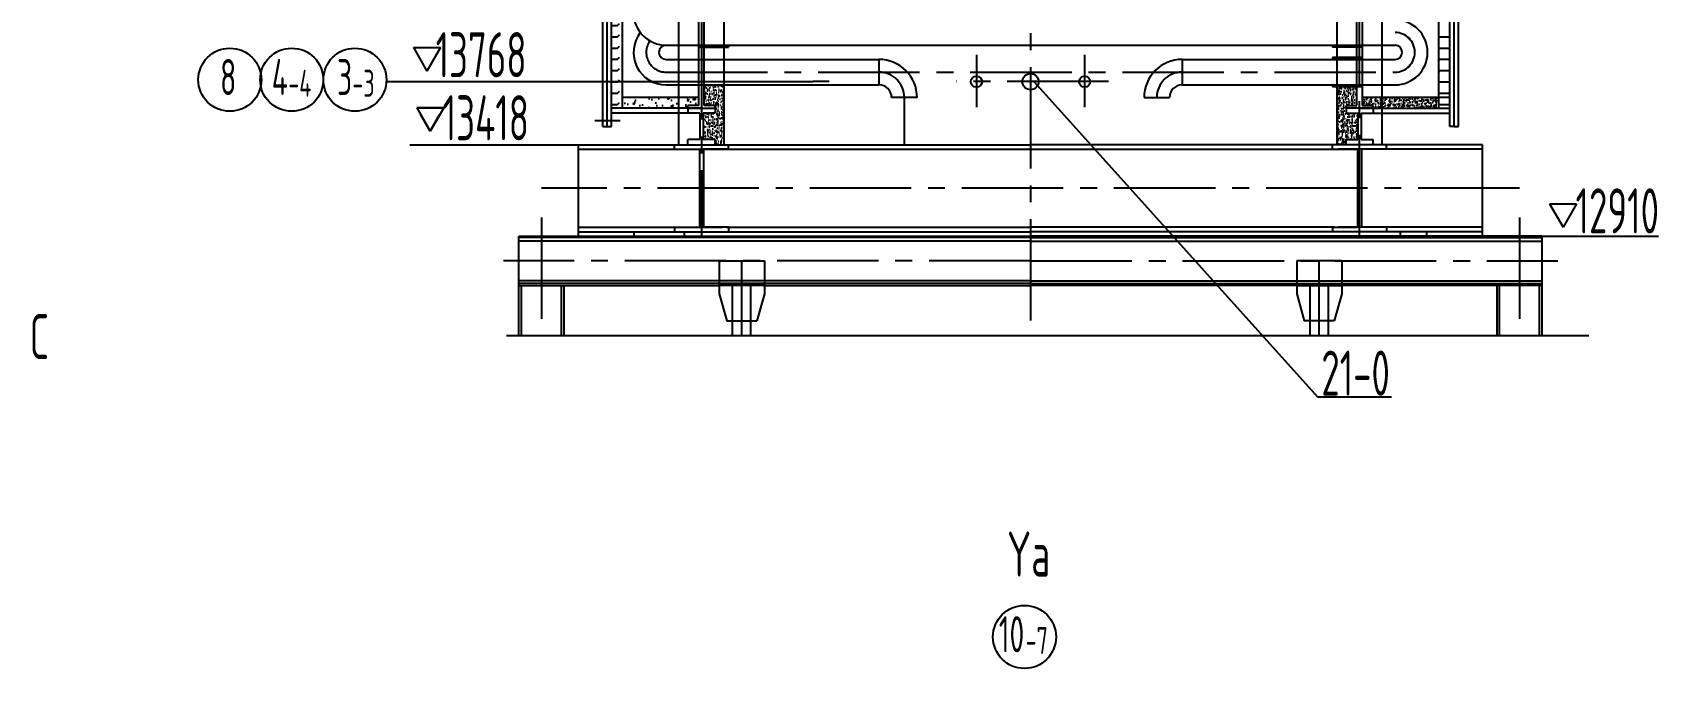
# Model space of a CAD drawing. Header units: millimetres. Extents: x 6566 to 7427, y 671 to 1285.
# Drawn here: x 6817 to 6997.4, y 928.7 to 999.2 of the extents above; entities that cross this region are included whole.
import ezdxf

# ---------------------------------------------------------------- set-up
doc = ezdxf.new("R2010")
doc.units = ezdxf.units.MM
doc.header["$LTSCALE"] = 15
doc.header["$MEASUREMENT"] = 0
doc.linetypes.add('CENTER2', pattern=[1.125, 0.75, -0.125, 0.125, -0.125])
doc.linetypes.add('DASHED', pattern=[0.75, 0.5, -0.25])
for name, color, linetype in [('LAYER1', 7, 'Continuous'), ('LAYER2', 2, 'CENTER2'), ('LAYER3', 1, 'Continuous'), ('LAYER4', 4, 'DASHED')]:
    doc.layers.add(name, color=color, linetype=linetype)
doc.styles.add('HZTXT', font='ascii.shx', dxfattribs={"width": 0.7, "height": 3.5, "bigfont": 'HZTXT.shx'})
pattern_1 = [(0, (958.1508, 0), (0, 1.25), [1.25, -1.25]), (45, (959.4008, 0), (7e-17, 1.25), [0.3125, -1.14276695, 0.3125, -1.76776695])]
pattern_2 = [(50, (958.15076, 0), (0.71726018, -0.062752135), [0.075, -0.825]), (355, (958.15076, 0), (-0.13875133, 0.75219213), [0.06, -0.66]), (100.4514, (958.2105, -0.0052), (0.57850938, 0.68943954), [0.06374019, -0.70114211]), (46.1842, (958.1508, 0.2), (1.06724105, -0.16551901), [0.1125, -1.2375]), (96.6356, (958.2397, 0.1862), (0.9346627, 0.97411787), [0.09561029, -1.051713]), (351.1842, (958.1508, 0.2), (0.93466195, 0.9741186), [0.09, -0.99]), (21, (958.25076, 0.15), (0.59690705, -0.40261889), [0.075, -0.825]), (326, (958.25076, 0.15), (0.24331533, 0.725150045), [0.06, -0.66]), (71.4514, (958.3005, 0.11645), (0.84022263, 0.3225305), [0.06374019, -0.70114211]), (37.5, (958.15076, 0), (0.012159855, 0.332893854), [0, -0.652, 0, -0.67, 0, -0.6625]), (7.5, (958.15076, 0), (0.263069537, 0.394411712), [0, -0.382, 0, -0.637, 0, -0.2525]), (327.5, (957.92776, 0), (0.533822436, -0.022554872), [0, -0.25, 0, -0.78, 0, -1.035]), (317.5, (957.82776, 0), (0.58318617, 0.100104982), [0, -0.325, 0, -0.518, 0, -0.735])]

msp = doc.modelspace()

# ---------------------------------------------------------------- hatches: boundary and pattern name
at = {"layer": 'LAYER1'}
h = msp.add_hatch(dxfattribs=at)
h.set_pattern_fill('FLEX', color=0, scale=5, style=0)
h.set_pattern_definition(pattern_1)
edge = h.paths.add_edge_path()
edge.add_line((6882.42953, 1068.31192), (6882.42953, 990.82392))
edge.add_line((6881.22953, 1070.35192), (6881.22953, 1027.72392))
edge.add_line((6883.08426, 1068.31192), (6881.22953, 1068.31192))
h = msp.add_hatch(dxfattribs=at)
h.set_pattern_fill('FLEX', color=0, scale=5, style=0)
h.set_pattern_definition(pattern_1)
h.paths.add_polyline_path([(6882.42953, 993.77392), (6881.22953, 993.77392), (6881.22953, 990.82392), (6882.42953, 990.82392)])
h.paths.add_polyline_path([(6882.42953, 1027.72392), (6881.22953, 1027.72392), (6881.22953, 993.77392), (6882.42953, 993.77392)])
h = msp.add_hatch(dxfattribs=at)
h.set_pattern_fill('AR-CONC', color=0, scale=0.1, style=0)
h.set_pattern_definition(pattern_2)
h.paths.add_polyline_path([(6893.72953, 993.41392), (6891.54131, 993.41392), (6891.54131, 991.11955), (6892.72953, 991.11955), (6892.72953, 990.82392), (6892.72953, 990.28392), (6891.40953, 990.28392), (6891.40953, 987.36392), (6892.72953, 987.36392), (6892.72953, 986.77392), (6893.72953, 986.77392)])
h = msp.add_hatch(dxfattribs=at)
h.set_pattern_fill('AR-CONC', color=0, scale=0.1, style=0)
h.set_pattern_definition(pattern_2)
h.paths.add_polyline_path([(6963.91774, 993.19392), (6961.72953, 993.19392), (6961.72953, 986.77392), (6962.72953, 986.77392), (6962.72953, 987.36392), (6964.04953, 987.36392), (6964.04953, 990.28392), (6962.72953, 990.28392), (6962.72953, 990.82392), (6962.72953, 991.11955), (6963.91774, 991.11955)])
h = msp.add_hatch(dxfattribs=at)
h.set_pattern_fill('AR-CONC', color=256, scale=0.3, style=0)
h.set_pattern_definition([(50, (908.8444, 5.2363), (2.15178055, -0.1882564), [0.225, -2.475]), (355, (908.8444, 5.2363), (-0.416254, 2.2565764), [0.18, -1.98]), (100.4514, (909.0237, 5.2206), (1.73552815, 2.0683186), [0.1912206, -2.1034263]), (46.1842, (908.8444, 5.8363), (3.2017231, -0.496557), [0.3375, -3.7125]), (96.6356, (909.1112, 5.795), (2.8039881, 2.9223536), [0.2868309, -3.155139]), (351.1842, (908.8444, 5.8363), (2.8039858, 2.9223558), [0.27, -2.97]), (21, (909.1444, 5.6863), (1.79072116, -1.20785667), [0.225, -2.475]), (326, (909.1444, 5.6863), (0.729946, 2.1754501), [0.18, -1.98]), (71.4514, (909.2937, 5.5856), (2.5206679, 0.9675915), [0.1912206, -2.1034263]), (37.5, (908.8444, 5.2363), (0.03647957, 0.99868156), [0, -1.956, 0, -2.01, 0, -1.9875]), (7.5, (908.8444, 5.2363), (0.78920861, 1.18323514), [0, -1.146, 0, -1.911, 0, -0.7575]), (327.5, (908.1754, 5.2363), (1.60146731, -0.06766462), [0, -0.75, 0, -2.34, 0, -3.105]), (317.5, (907.8754, 5.2363), (1.7495585, 0.30031495), [0, -0.975, 0, -1.554, 0, -2.205])])
h.paths.add_polyline_path([(6888.72953, 992.02392), (6882.42953, 992.02392), (6882.42953, 990.82392), (6888.72953, 990.82392)])
h.paths.add_polyline_path([(6890.91774, 992.02392), (6888.72953, 992.02392), (6888.72953, 990.82392), (6889.72953, 990.82392), (6889.72953, 991.11955), (6890.91774, 991.11955)])
h = msp.add_hatch(dxfattribs=at)
h.set_pattern_fill('AR-CONC', color=0, scale=0.1, style=0)
h.set_pattern_definition(pattern_2)
h.paths.add_polyline_path([(6973.02953, 992.02392), (6966.72953, 992.02392), (6966.72953, 990.82392), (6973.02953, 990.82392)])
h.paths.add_polyline_path([(6966.72953, 992.02392), (6964.54131, 992.02392), (6964.54131, 991.11955), (6965.72953, 991.11955), (6965.72953, 990.82392), (6966.72953, 990.82392)])

# ---------------------------------------------------------------- linework, layer by layer
for p, q in [((6859.26945, 997.5466), (6862.26945, 997.5466)), ((6859.26945, 997.5466), (6860.76945, 994.94852)), ((6862.26945, 997.5466), (6860.76945, 994.94852)), ((6856.23755, 993.77392), (6903.60168, 993.77392)), ((6959.59399, 958.77267), (6928.16713, 993.71302)), ((6859.63905, 990.87896), (6862.63905, 990.87896)), ((6862.63905, 990.87896), (6859.63905, 990.87896)), ((6859.63905, 990.87896), (6861.13905, 988.28088)), ((6862.63905, 990.87896), (6861.13905, 988.28088)), ((6861.13905, 988.28088), (6860.10361, 990.07433)), ((6861.13905, 988.28088), (6862.1745, 990.07433)), ((6858.87201, 986.77392), (6877.58655, 986.77392)), ((6985.30805, 980.22206), (6988.30805, 980.22206)), ((6985.30805, 980.22206), (6986.80805, 977.62399)), ((6988.30805, 980.22206), (6986.80805, 977.62399)), ((6984.47953, 976.61392), (6997.38738, 976.61392)), ((6869.60067, 965.59301), (6989.6437, 965.59301)), ((6967.76752, 958.77267), (6959.59399, 958.77267))]:
    msp.add_line(p, q, dxfattribs=at)
at = {"layer": 'LAYER1', "color": 1}
for p, q in [((6887.29774, 997.81392), (6968.16131, 997.81392)), ((6887.29774, 996.23392), (6910.90953, 996.23392)), ((6944.54953, 996.23392), (6968.16131, 996.23392)), ((6887.29774, 993.41392), (6910.90953, 993.41392)), ((6944.54953, 993.41392), (6968.16131, 993.41392)), ((6915.13953, 992.00392), (6912.31953, 992.00392)), ((6940.31953, 992.00392), (6943.13953, 992.00392)), ((6877.58655, 976.61392), (6877.58655, 986.77392)), ((6977.87251, 976.61392), (6977.87251, 986.77392))]:
    msp.add_line(p, q, dxfattribs=at)
at = {"layer": 'LAYER1', "color": 0}
for p, q in [((6973.02953, 998.62877), (6973.15077, 998.75002)), ((6973.02953, 997.37877), (6973.15077, 997.50002)), ((6973.15076, 998.75), (6974.22953, 998.75)), ((6973.15076, 997.5), (6974.22953, 997.5)), ((6972.9298, 996.02904), (6973.15077, 996.25002)), ((6973.15076, 996.25), (6974.22953, 996.25)), ((6973.02953, 994.87877), (6973.15077, 995.00002)), ((6973.15076, 995), (6974.22953, 995)), ((6973.02953, 993.62877), (6973.15077, 993.75002)), ((6973.02953, 992.37877), (6973.15077, 992.50002)), ((6973.15076, 993.75), (6974.22953, 993.75)), ((6973.15076, 992.5), (6974.22953, 992.5)), ((6973.02953, 991.12877), (6973.15077, 991.25002)), ((6973.15076, 991.25), (6974.22953, 991.25))]:
    msp.add_line(p, q, dxfattribs=at)
at = {"layer": 'LAYER1'}
for centre in [(6838.90671, 993.98552), (6845.77253, 993.98552), (6852.78118, 993.98552), (6927.0592, 932.16411)]:
    msp.add_circle(centre, 3.5, dxfattribs=at)
at = {"layer": 'LAYER1', "color": 1}
for centre, radius, start, end in [((6887.29774, 1001.42392), 3.61, 90, 270), ((6968.16131, 997.02392), 3.61, 270, 90), ((6887.29774, 997.02392), 3.61, 142.4525471, 270), ((6887.29774, 997.02392), 0.79, 90, 270), ((6968.16131, 997.02392), 0.79, 270, 90), ((6910.90953, 992.00392), 4.23, 360, 90), ((6944.54953, 992.00392), 4.23, 90, 180), ((6910.90953, 992.00392), 1.41, 0, 90), ((6944.54953, 992.00392), 1.41, 90, 180)]:
    msp.add_arc(centre, radius, start, end, dxfattribs=at)
at = {"layer": 'LAYER2'}
for p, q in [((6927.72953, 1248.51021), (6927.72953, 965.59301)), ((6964.22953, 976.61392), (6964.22953, 1073.31192)), ((6891.22953, 1068.31192), (6891.22953, 976.46362)), ((6921.72953, 996.73149), (6921.72953, 990.94998)), ((6933.72953, 996.73149), (6933.72953, 990.94998)), ((6887.29774, 994.82392), (6968.16131, 994.82392)), ((6905.40233, 993.77392), (6903.60168, 993.77392)), ((6936.39401, 993.77392), (6919.47092, 993.77392)), ((6913.72953, 986.77392), (6913.72953, 992.00392)), ((6879.40041, 989.45212), (6882.18802, 989.45212)), ((6981.97953, 981.94392), (6873.47953, 981.94392)), ((6873.47953, 978.70952), (6873.47953, 965.59301)), ((6981.97953, 978.70952), (6981.97953, 965.59301)), ((6927.72953, 973.88192), (6869.2518, 973.88192)), ((6895.70003, 965.59301), (6895.70003, 973.88192)), ((6927.72953, 973.88192), (6986.20725, 973.88192)), ((6959.75903, 965.59301), (6959.75903, 973.88192)), ((6978.47948, 973.88192), (6986.20725, 973.88192))]:
    msp.add_line(p, q, dxfattribs=at)
for centre, radius, start, end in [((6887.29774, 997.02392), 2.2, 144.7704036, 270), ((6968.16131, 997.02392), 2.2, 270, 90), ((6910.90953, 992.00392), 2.82, 360, 90), ((6944.54953, 992.00392), 2.82, 90, 180)]:
    msp.add_arc(centre, radius, start, end, dxfattribs=at)
at = {"layer": 'LAYER3'}
for p, q in [((6888.72953, 986.77392), (6888.72953, 1073.31192)), ((6893.72953, 986.77392), (6893.72953, 1073.31192)), ((6966.72953, 986.77392), (6966.72953, 1073.31192)), ((6961.72953, 986.77392), (6961.72953, 1072.96246)), ((6882.42953, 1068.31192), (6882.42953, 990.82392)), ((6973.02953, 990.82392), (6973.02953, 1068.31192)), ((6880.27036, 988.78392), (6880.27036, 1027.72392)), ((6880.74778, 988.78392), (6880.74778, 1027.72392)), ((6881.22953, 988.78392), (6881.22953, 1027.72392)), ((6974.22953, 988.78392), (6974.22953, 1027.72392)), ((6974.71128, 988.78392), (6974.71128, 1027.72392)), ((6975.1887, 988.78392), (6975.1887, 1027.72392)), ((6890.91774, 991.11955), (6890.91774, 1025.47429)), ((6891.54131, 991.11955), (6891.54131, 1025.47429)), ((6963.91774, 991.11955), (6963.91774, 1025.47429)), ((6964.54131, 991.11955), (6964.54131, 1025.47429)), ((6890.91774, 997.67974), (6894.22953, 997.67974)), ((6890.91774, 997.59392), (6894.22953, 997.59392)), ((6894.22953, 997.81392), (6894.22953, 997.59392)), ((6961.22953, 997.81392), (6961.22953, 997.59392)), ((6964.54131, 997.67974), (6961.22953, 997.67974)), ((6964.54131, 997.59392), (6961.22953, 997.59392)), ((6910.90953, 996.23392), (6910.90953, 993.41392)), ((6944.54953, 996.23392), (6944.54953, 993.41392)), ((6961.22953, 996.45392), (6961.22953, 996.23392)), ((6964.54131, 996.45392), (6961.22953, 996.45392)), ((6964.54131, 996.36811), (6961.22953, 996.36811)), ((6961.22953, 993.41392), (6961.22953, 993.19392)), ((6964.54131, 993.27974), (6961.22953, 993.27974)), ((6964.54131, 993.19392), (6961.22953, 993.19392)), ((6891.22953, 990.82392), (6881.22953, 990.82392)), ((6889.72953, 990.28392), (6881.22953, 990.28392)), ((6890.91774, 992.02392), (6882.42953, 992.02392)), ((6890.91774, 991.11955), (6889.72953, 991.11955)), ((6889.72953, 990.82392), (6889.72953, 991.11955)), ((6889.72953, 990.82392), (6889.72953, 990.28392)), ((6889.72953, 990.82392), (6892.72953, 990.82392)), ((6891.04953, 990.28392), (6889.72953, 990.28392)), ((6891.04953, 990.28392), (6891.04953, 987.36392)), ((6892.72953, 990.28392), (6891.40953, 990.28392)), ((6891.40953, 990.28392), (6891.40953, 987.36392)), ((6892.72953, 991.11955), (6891.54131, 991.11955)), ((6892.72953, 990.82392), (6892.72953, 991.11955)), ((6892.72953, 990.82392), (6892.72953, 990.28392)), ((6962.72953, 991.11955), (6963.91774, 991.11955)), ((6962.72953, 990.82392), (6962.72953, 991.11955)), ((6965.72953, 990.82392), (6962.72953, 990.82392)), ((6962.72953, 990.82392), (6962.72953, 990.28392)), ((6962.72953, 990.28392), (6964.04953, 990.28392)), ((6964.04953, 990.28392), (6964.04953, 987.36392)), ((6964.22953, 990.82392), (6974.22953, 990.82392)), ((6964.40953, 990.28392), (6964.40953, 987.36392)), ((6964.40953, 990.28392), (6965.72953, 990.28392)), ((6974.22953, 992.02392), (6964.54131, 992.02392)), ((6964.54131, 991.11955), (6965.72953, 991.11955)), ((6965.72953, 990.82392), (6965.72953, 991.11955)), ((6965.72953, 990.82392), (6965.72953, 990.28392)), ((6965.72953, 990.28392), (6974.22953, 990.28392)), ((6880.27036, 988.78392), (6881.22953, 988.78392)), ((6974.71128, 988.78392), (6974.22953, 988.78392)), ((6974.71128, 988.78392), (6975.1887, 988.78392)), ((6877.58655, 976.61392), (6877.58655, 986.77392)), ((6877.58655, 986.77392), (6927.72953, 986.77392)), ((6888.22953, 986.27392), (6888.22953, 986.77392)), ((6889.72953, 986.82392), (6889.72953, 987.36392)), ((6891.04953, 987.36392), (6889.72953, 987.36392)), ((6892.72953, 987.36392), (6891.40953, 987.36392)), ((6892.72953, 986.82392), (6892.72953, 987.36392)), ((6894.22953, 986.27392), (6894.22953, 986.77392)), ((6894.22953, 986.27392), (6894.22953, 986.77392)), ((6977.87251, 986.77392), (6927.72953, 986.77392)), ((6961.22953, 986.27392), (6961.22953, 986.77392)), ((6961.22953, 986.27392), (6961.22953, 986.77392)), ((6962.72953, 986.82392), (6962.72953, 987.36392)), ((6962.72953, 987.36392), (6964.04953, 987.36392)), ((6964.40953, 987.36392), (6965.72953, 987.36392)), ((6965.72953, 986.82392), (6965.72953, 987.36392)), ((6967.22953, 986.27392), (6967.22953, 986.77392)), ((6877.58655, 986.27392), (6961.45513, 986.27392)), ((6891.01513, 986.27392), (6891.01513, 977.61392)), ((6894.22953, 986.27392), (6891.44393, 986.27392)), ((6891.44393, 986.27392), (6891.44393, 977.61392)), ((6961.22953, 986.27392), (6964.01513, 986.27392)), ((6977.87251, 986.27392), (6961.88393, 986.27392)), ((6964.01513, 986.27392), (6964.01513, 977.61392)), ((6964.44393, 986.27392), (6964.44393, 977.61392)), ((6877.58655, 977.61392), (6893.57513, 977.61392)), ((6888.22953, 977.61392), (6888.22953, 977.11392)), ((6894.22953, 977.61392), (6891.44393, 977.61392)), ((6894.00393, 977.61392), (6927.72953, 977.61392)), ((6894.22953, 977.61392), (6894.22953, 977.11392)), ((6894.22953, 977.61392), (6894.22953, 977.11392)), ((6961.45513, 977.61392), (6927.72953, 977.61392)), ((6961.22953, 977.61392), (6961.22953, 977.11392)), ((6961.22953, 977.61392), (6961.22953, 977.11392)), ((6961.22953, 977.61392), (6964.01513, 977.61392)), ((6977.87251, 977.61392), (6961.88393, 977.61392)), ((6967.22953, 977.61392), (6967.22953, 977.11392)), ((6870.97953, 965.59301), (6870.97953, 976.61392)), ((6870.97953, 976.61392), (6878.02549, 976.61392)), ((6870.97953, 976.61392), (6927.72953, 976.61392)), ((6927.72953, 976.46362), (6870.97953, 976.46362)), ((6927.72953, 976.09145), (6870.97953, 976.09145)), ((6871.23348, 976.61392), (6878.02549, 976.61392)), ((6877.58655, 977.11392), (6927.72953, 977.11392)), ((6878.27944, 976.46362), (6877.97953, 976.46362)), ((6883.77664, 976.61392), (6883.77664, 977.11392)), ((6889.28953, 977.11392), (6889.28953, 976.61392)), ((6977.87251, 977.11392), (6927.72953, 977.11392)), ((6984.47953, 976.61392), (6927.72953, 976.61392)), ((6927.72953, 976.46362), (6984.47953, 976.46362)), ((6927.72953, 976.09145), (6984.47953, 976.09145)), ((6968.72953, 977.11392), (6968.72953, 976.61392)), ((6971.68242, 976.61392), (6971.68242, 977.11392)), ((6979.47953, 976.46362), (6977.47953, 976.46362)), ((6984.47953, 976.61392), (6979.73348, 976.61392)), ((6984.22557, 976.61392), (6979.73348, 976.61392)), ((6984.47953, 965.59301), (6984.47953, 976.61392)), ((6893.20003, 973.88192), (6893.20003, 970.22722)), ((6893.20003, 973.88192), (6898.20003, 973.88192)), ((6898.20003, 973.88192), (6898.20003, 970.22722)), ((6957.25903, 973.88192), (6957.25903, 970.22722)), ((6962.25903, 973.88192), (6957.25903, 973.88192)), ((6962.25903, 973.88192), (6962.25903, 970.22722)), ((6893.20003, 971.67239), (6870.97953, 971.67239)), ((6893.20003, 971.38192), (6870.97953, 971.38192)), ((6870.97953, 971.14992), (6893.20003, 971.14992)), ((6871.26713, 965.59301), (6871.26713, 971.14992)), ((6875.69193, 965.59301), (6875.69193, 971.14992)), ((6875.97953, 965.59301), (6875.97953, 971.14992)), ((6927.72953, 971.67239), (6898.20003, 971.67239)), ((6927.72953, 971.38192), (6898.20003, 971.38192)), ((6898.20003, 971.14992), (6927.72953, 971.14992)), ((6927.72953, 971.67239), (6957.25903, 971.67239)), ((6927.72953, 971.38192), (6957.25903, 971.38192)), ((6957.25903, 971.14992), (6927.72953, 971.14992)), ((6962.25903, 971.67239), (6984.47953, 971.67239)), ((6962.25903, 971.38192), (6984.47953, 971.38192)), ((6984.47953, 971.14992), (6962.25903, 971.14992)), ((6979.47953, 965.59301), (6979.47953, 971.14992)), ((6979.76713, 965.59301), (6979.76713, 971.14992)), ((6984.19193, 965.59301), (6984.19193, 971.14992)), ((6893.20003, 970.22722), (6894.03303, 967.24717)), ((6898.20003, 970.22722), (6897.36703, 967.24717)), ((6957.25903, 970.22722), (6958.09203, 967.24717)), ((6962.25903, 970.22722), (6961.42603, 967.24717)), ((6894.03303, 967.24717), (6897.36703, 967.24717)), ((6894.68336, 965.59301), (6894.68336, 967.24717)), ((6896.71669, 965.59301), (6896.71669, 967.24717)), ((6961.42603, 967.24717), (6958.09203, 967.24717)), ((6958.74236, 965.59301), (6958.74236, 967.24717)), ((6960.77569, 965.59301), (6960.77569, 967.24717))]:
    msp.add_line(p, q, dxfattribs=at)
for centre, radius in [((6921.72953, 993.77392), 0.62079), ((6927.72953, 993.77392), 0.89693), ((6933.72953, 993.77392), 0.62079)]:
    msp.add_circle(centre, radius, dxfattribs=at)
at = {"layer": 'LAYER4'}
for p, q in [((6898.20003, 971.67239), (6893.20003, 971.67239)), ((6898.20003, 971.38192), (6893.20003, 971.38192)), ((6898.20003, 971.14992), (6893.20003, 971.14992)), ((6894.68336, 967.24717), (6894.68336, 971.14992)), ((6896.71669, 967.24717), (6896.71669, 971.14992)), ((6957.25903, 971.67239), (6962.25903, 971.67239)), ((6957.25903, 971.38192), (6962.25903, 971.38192)), ((6957.25903, 971.14992), (6962.25903, 971.14992)), ((6958.74236, 967.24717), (6958.74236, 971.14992)), ((6960.77569, 967.24717), (6960.77569, 971.14992))]:
    msp.add_line(p, q, dxfattribs=at)

# ---------------------------------------------------------------- texts
at = {"color": 0, "linetype": 'ByBlock', "style": 'HZTXT', "width": 0.7}
msp.add_text('C', height=5, dxfattribs=at).set_placement((6816.6973, 962.99007))
at = {"color": 0, "linetype": 'ByBlock', "attachment_point": 5, "style": 'HZTXT'}
for s, insert, char_height in [('13768', (6866.77871, 996.75722), 5), ('8', (6838.7264, 994.28339), 4), ('4', (6844.44641, 994.28339), 4), ('3', (6851.64288, 994.28339), 4), ('-4', (6846.66844, 993.58996), 3), ('-3', (6853.73076, 993.58996), 3), ('13418', (6867.30899, 989.75799), 5), ('12910', (6992.81731, 979.43268), 5), ('10', (6925.61723, 932.46198), 4), ('-7', (6928.41987, 931.76855), 3)]:
    msp.add_mtext(s, dxfattribs=dict(at, insert=insert, char_height=char_height))
at = {"layer": 'LAYER1', "style": 'HZTXT', "width": 0.7}
for s, p in [('21-0', (6959.98884, 958.92776)), ('Ya', (6925.12079, 938.86335))]:
    msp.add_text(s, height=5, dxfattribs=at).set_placement(p)

doc.saveas('drawing.dxf')
